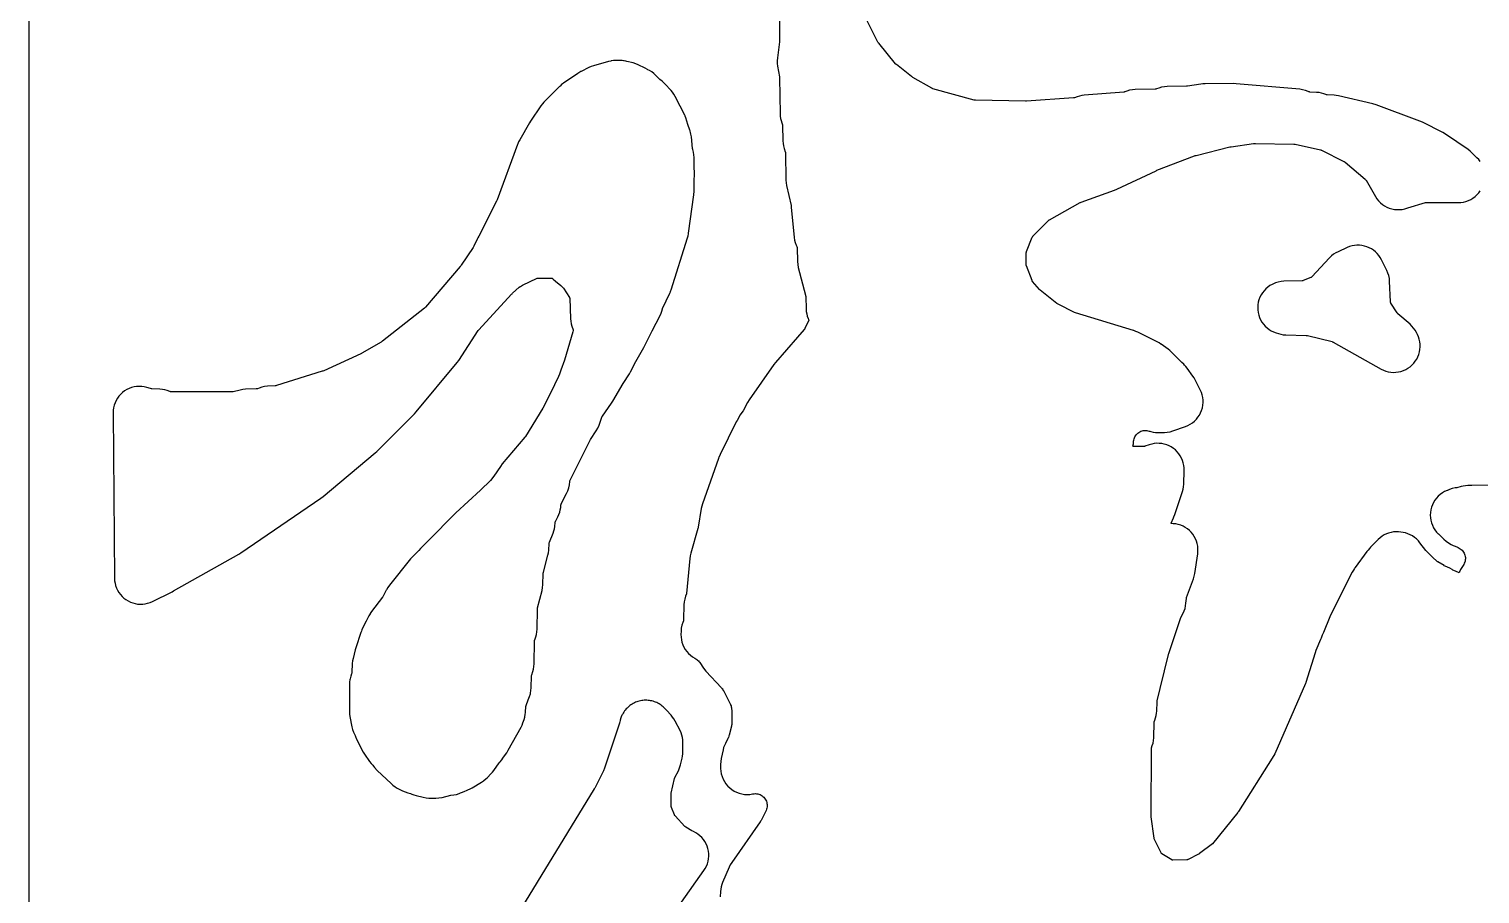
# Model space of a CAD drawing. Header units: millimetres. Extents: x 0 to 300, y 0 to 300.
# Drawn here: x 0 to 138.2, y 82.4 to 164.7 of the extents above; entities that cross this region are included whole.
import ezdxf

# ---------------------------------------------------------------- set-up
doc = ezdxf.new("R2010")
doc.units = ezdxf.units.MM
doc.layers.add('CUT', color=7, linetype='CONTINUOUS')

msp = doc.modelspace()

# ---------------------------------------------------------------- linework, layer by layer
at = {"layer": 'CUT'}
for points in [[(0, 299.9386), (0.0029, 299.9971), (0.0614, 300), (299.9341, 300), (299.9926, 299.9971), (299.9954, 299.9386), (299.9954, 0.0614), (299.9926, 0.0029), (299.9341, 0), (0.0614, 0), (0.0029, 0.0029), (0, 0.0614)], [(9.4345, 110.2608), (9.6506, 110.155), (9.8758, 110.0704), (10.1082, 110.0078), (10.3454, 109.9679), (10.5854, 109.951), (10.826, 109.9572), (11.0648, 109.9865), (11.2997, 110.0386), (11.5285, 110.1131), (11.749, 110.2092), (13.6388, 111.1434), (13.7611, 111.2081), (19.9835, 114.7252), (20.1599, 114.8348), (27.8059, 120.0384), (28.008, 120.1914), (32.9595, 124.3536), (33.1135, 124.4945), (36.7214, 128.0817), (36.8859, 128.2621), (40.7633, 132.9543), (40.9223, 133.1691), (42.7891, 135.9959), (42.7919, 136), (42.8383, 136.06), (42.8497, 136.073), (45.9576, 139.4704), (46.002, 139.5164), (46.0489, 139.56), (46.6876, 140.123), (46.7159, 140.143), (46.7855, 140.1972), (46.8041, 140.2089), (46.8083, 140.2111), (47.0147, 140.3159), (48.3895, 140.9973), (48.3998, 140.9982), (48.4177, 140.9985), (49.814, 140.9858), (49.8595, 140.948), (49.9248, 140.8937), (50.142, 140.7131), (50.6368, 140.3019), (50.9192, 140.0405), (51.4706, 139.1628), (51.4806, 139.1459), (51.4915, 139.1237), (51.4945, 139.1019), (51.4957, 139.0832), (51.5712, 137.1228), (51.591, 136.8901), (51.6325, 136.6603), (51.6953, 136.4354), (51.8178, 136.064), (51.8233, 136.0459), (51.8294, 136.0184), (51.8291, 136.0162), (51.8256, 135.999), (51.7976, 135.8752), (50.9939, 133.183), (50.6506, 132.2283), (50.5481, 131.9432), (50.5175, 131.8581), (50.4317, 131.6193), (49.6531, 130.0497), (48.9381, 128.6293), (47.2955, 125.9339), (47.2928, 125.9297), (47.2486, 125.868), (47.2378, 125.8546), (45.0716, 123.3066), (44.8929, 123.0691), (44.2824, 122.1487), (43.9566, 121.7405), (42.9932, 120.805), (40.6561, 118.6509), (40.5672, 118.5649), (38.086, 116.0399), (37.2857, 115.2628), (37.1113, 115.0751), (36.9568, 114.8908), (36.5064, 114.4326), (36.3475, 114.2546), (34.3256, 111.7603), (34.1736, 111.5517), (34.0439, 111.3284), (34.0426, 111.3259), (34.0209, 111.2887), (33.73, 110.7178), (33.7252, 110.7089), (33.6826, 110.6404), (33.6756, 110.6307), (33.6735, 110.6278), (32.6257, 109.2498), (32.4956, 109.0614), (32.4818, 109.0368), (32.4765, 109.0291), (32.3639, 108.8275), (32.1245, 108.3482), (31.7422, 107.5898), (31.7045, 107.4993), (31.6509, 107.3792), (31.6334, 107.3288), (31.6043, 107.259), (31.117, 105.805), (31.0594, 105.6062), (30.8585, 104.7872), (30.812, 104.5475), (30.7891, 104.3043), (30.7502, 103.4421), (30.7491, 103.4251), (30.748, 103.4171), (30.7463, 103.4095), (30.7398, 103.3866), (30.7196, 103.3219), (30.7166, 103.3144), (30.6374, 103.0894), (30.5801, 102.8579), (30.5727, 102.8082), (30.5697, 102.7962), (30.5318, 102.541), (30.5204, 102.2832), (30.5281, 101.2682), (30.5216, 99.7277), (30.5316, 99.4942), (30.5633, 99.2626), (30.7476, 98.2664), (30.8105, 98.0055), (30.901, 97.7529), (31.018, 97.5114), (31.0561, 97.4426), (31.089, 97.3427), (31.1923, 97.1113), (31.8229, 95.8717), (31.9421, 95.6629), (32.0808, 95.4665), (32.3131, 95.169), (32.3135, 95.1684), (32.4355, 94.9701), (32.5755, 94.784), (32.7321, 94.6117), (32.8066, 94.5371), (32.9166, 94.3962), (33.1557, 94.1314), (34.4767, 92.8633), (34.6601, 92.7037), (34.8582, 92.5625), (35.0691, 92.4413), (35.5769, 92.1815), (35.8175, 92.074), (36.068, 91.9924), (36.3351, 91.9207), (36.4562, 91.8678), (36.6601, 91.7891), (36.87, 91.7285), (37.5551, 91.5628), (37.8398, 91.5112), (38.064, 91.497), (38.0759, 91.4954), (38.1049, 91.4944), (38.1286, 91.4929), (38.1485, 91.4927), (38.3007, 91.4871), (38.6254, 91.4896), (38.6326, 91.49), (38.7447, 91.4894), (39.0474, 91.5061), (39.3458, 91.5593), (40.1677, 91.7579), (40.1883, 91.7591), (40.449, 91.7886), (40.7051, 91.8452), (40.9539, 91.9283), (41.0896, 91.9817), (41.2997, 92.0433), (41.5227, 92.1327), (41.6796, 92.2138), (41.8034, 92.2626), (42.0103, 92.355), (42.208, 92.4659), (43.0927, 93.016), (43.2814, 93.1474), (43.328, 93.1772), (43.499, 93.3086), (43.6582, 93.4543), (43.9989, 93.7944), (44.1363, 93.9432), (44.2612, 94.1026), (44.7893, 94.8359), (44.8889, 94.9539), (45.0205, 95.124), (45.137, 95.3047), (45.1806, 95.3792), (45.4932, 95.8133), (45.6503, 96.0608), (46.8586, 98.2371), (46.9598, 98.4405), (47.0421, 98.6524), (47.1523, 98.9795), (47.2117, 99.1843), (47.2147, 99.1991), (47.2232, 99.229), (47.2638, 99.4347), (47.287, 99.6431), (47.3275, 100.2306), (47.3293, 100.2492), (47.3354, 100.2855), (47.3362, 100.2882), (47.3421, 100.3053), (47.5392, 100.8314), (47.6636, 101.1559), (47.7495, 101.4245), (47.7543, 101.4488), (47.7551, 101.4514), (47.7674, 101.5143), (47.8046, 101.7011), (47.8053, 101.709), (47.8081, 101.7234), (47.8305, 101.9996), (47.8594, 103.1179), (47.8603, 103.1364), (47.8653, 103.1759), (47.8741, 103.2148), (47.8795, 103.2325), (47.9787, 103.5305), (48.0468, 103.7758), (48.0895, 104.0267), (48.1065, 104.2807), (48.1406, 106.4253), (48.1413, 106.4443), (48.1461, 106.485), (48.155, 106.525), (48.1605, 106.5432), (48.257, 106.8345), (48.3241, 107.0771), (48.3663, 107.3251), (48.3835, 107.5761), (48.4173, 109.4736), (48.4183, 109.4954), (48.4309, 109.5888), (48.4357, 109.6101), (48.8587, 111.2645), (48.9108, 111.5257), (48.9349, 111.7909), (48.9754, 112.8829), (48.9768, 112.9038), (48.9902, 112.9932), (48.995, 113.0135), (49.4204, 114.6134), (49.4707, 114.8467), (49.4984, 115.0837), (49.5441, 115.7459), (49.546, 115.765), (49.553, 115.8058), (49.5642, 115.8456), (49.5708, 115.8636), (49.9077, 116.7173), (49.9794, 116.9256), (50.0325, 117.1393), (50.0667, 117.3569), (50.1086, 117.7316), (50.1109, 117.7486), (50.1184, 117.7851), (50.1323, 117.8191), (50.14, 117.8347), (50.3695, 118.2766), (50.466, 118.4851), (50.5429, 118.7016), (50.5996, 118.9242), (50.6356, 119.1511), (50.6628, 119.3945), (50.6651, 119.4115), (50.6725, 119.4476), (50.6863, 119.4814), (50.6939, 119.497), (51.2058, 120.4889), (51.3222, 120.7498), (51.408, 121.0223), (51.4621, 121.3028), (51.5076, 121.6418), (51.511, 121.6623), (51.5217, 121.7055), (51.5371, 121.7472), (51.5459, 121.766), (53.4238, 125.5137), (53.4555, 125.5727), (53.4904, 125.6299), (54.0284, 126.4567), (54.1769, 126.718), (54.293, 126.9952), (54.5585, 127.7549), (54.5662, 127.7751), (54.5985, 127.8416), (54.604, 127.8512), (54.614, 127.8659), (55.4854, 129.087), (55.6139, 129.2864), (56.5933, 130.9777), (57.1797, 131.898), (57.2852, 132.08), (57.8014, 133.0639), (58.5699, 134.3912), (58.666, 134.5741), (59.3358, 135.9887), (60.1028, 137.4506), (60.1974, 137.6524), (60.2737, 137.8618), (60.331, 138.0771), (60.3365, 138.1023), (61.0362, 139.5799), (61.0841, 139.7021), (61.1009, 139.7384), (61.132, 139.8244), (61.1611, 139.8984), (62.7132, 144.8242), (62.7674, 145.0252), (62.8048, 145.23), (62.8051, 145.2327), (62.8115, 145.2677), (63.3232, 148.9329), (63.3472, 149.2852), (63.3453, 150.0122), (63.3738, 151.1435), (63.3638, 151.4387), (63.3409, 151.6843), (63.3388, 152.4748), (63.3247, 152.7335), (63.2839, 152.9893), (63.2168, 153.2396), (63.1873, 153.3306), (63.0841, 154.4377), (63.0422, 154.7157), (63.0034, 154.8608), (63.0032, 154.8615), (63.0021, 154.8655), (62.9695, 154.9873), (62.9558, 155.0289), (62.9407, 155.082), (62.761, 155.6203), (62.5539, 156.2493), (62.4885, 156.4255), (62.4794, 156.4452), (62.4693, 156.4722), (62.3902, 156.6424), (62.0115, 157.3837), (61.5437, 158.3082), (61.4289, 158.5108), (61.2959, 158.702), (61.1455, 158.8799), (60.5582, 159.5128), (60.2939, 159.7592), (60.0929, 159.9211), (59.7132, 160.3008), (59.5215, 160.4737), (59.313, 160.6258), (59.0899, 160.7557), (58.94, 160.8329), (58.9094, 160.8549), (58.669, 160.9901), (58.0284, 161.3053), (57.7846, 161.4097), (57.531, 161.4876), (56.9318, 161.6374), (56.8271, 161.6569), (56.6993, 161.6837), (56.6543, 161.6893), (56.6363, 161.6926), (56.6174, 161.6938), (56.4947, 161.7091), (56.2887, 161.7175), (55.8909, 161.7175), (55.6618, 161.7069), (55.4346, 161.6754), (55.4229, 161.6727), (55.4209, 161.6724), (55.1934, 161.6193), (53.7751, 161.2175), (53.5505, 161.1422), (53.334, 161.046), (53.3333, 161.0456), (52.5822, 160.6682), (52.5668, 160.6604), (52.2798, 160.4913), (50.9106, 159.5566), (50.7301, 159.421), (50.577, 159.2828), (50.5237, 159.2416), (50.3585, 159.0883), (49.6024, 158.3205), (49.194, 157.9167), (49.0744, 157.7842), (49.0433, 157.7527), (48.8912, 157.5834), (48.7551, 157.4011), (47.7718, 155.9502), (47.6779, 155.8004), (46.731, 154.1651), (46.6326, 153.9772), (46.5505, 153.7817), (46.533, 153.7344), (44.5792, 148.4668), (44.5536, 148.4035), (44.5244, 148.3417), (42.8292, 145.0025), (42.7515, 144.8343), (42.6985, 144.6929), (42.3803, 144.0573), (42.3437, 143.9897), (42.3028, 143.9246), (41.1538, 142.22), (41.1145, 142.1651), (41.072, 142.1124), (37.7491, 138.2192), (37.7366, 138.2052), (37.6782, 138.1492), (37.6637, 138.1373), (33.6756, 135.0094), (33.6081, 134.9602), (33.5373, 134.9158), (31.7016, 133.8531), (31.652, 133.8259), (31.6011, 133.8011), (28.0641, 132.1797), (27.9943, 132.1503), (27.9228, 132.1255), (23.5605, 130.7629), (23.5555, 130.7614), (23.5073, 130.7505), (23.4819, 130.747), (23.459, 130.7452), (22.7084, 130.7051), (22.4356, 130.6755), (22.1677, 130.6161), (21.9078, 130.5277), (21.7555, 130.4664), (21.7503, 130.4644), (21.7031, 130.4499), (21.6739, 130.4464), (21.649, 130.445), (20.6302, 130.4144), (20.372, 130.3931), (20.1173, 130.3453), (19.4395, 130.1813), (19.4174, 130.1766), (19.3207, 130.1652), (19.2982, 130.1646), (13.5517, 130.1799), (13.5315, 130.1805), (13.4883, 130.1853), (13.4459, 130.1947), (13.4266, 130.2007), (13.1478, 130.2948), (12.9264, 130.3584), (12.7002, 130.4013), (12.4709, 130.4232), (11.6971, 130.4614), (11.6751, 130.4631), (11.5809, 130.479), (11.5596, 130.4846), (11.2167, 130.5849), (10.9784, 130.6421), (10.7356, 130.6757), (10.4907, 130.6854), (10.2461, 130.671), (10.004, 130.6327), (9.7668, 130.571), (9.5368, 130.4863), (9.3162, 130.3795), (9.1071, 130.2516), (8.9115, 130.1038), (8.7314, 129.9376), (8.5684, 129.7546), (8.4241, 129.5564), (8.2999, 129.3451), (8.197, 129.1227), (8.1164, 128.8912), (8.0588, 128.653), (8.0248, 128.4103), (8.0147, 128.1654), (8.1412, 112.4303), (8.1547, 112.19), (8.1913, 111.9522), (8.2505, 111.719), (8.3319, 111.4926), (8.4347, 111.275), (8.5579, 111.0684), (8.7004, 110.8745), (8.8608, 110.6952), (9.0378, 110.5322), (9.2296, 110.387)], [(117.0218, 138.2183), (117.0293, 137.9713), (117.0612, 137.7263), (117.117, 137.4857), (117.1964, 137.2517), (117.2984, 137.0267), (117.4222, 136.8129), (117.5665, 136.6124), (117.7298, 136.427), (117.9107, 136.2587), (118.1073, 136.1091), (118.3176, 135.9796), (118.5398, 135.8715), (118.7715, 135.7858), (119.0065, 135.7119), (119.2312, 135.6526), (119.4604, 135.6144), (119.6921, 135.5977), (121.6282, 135.5479), (121.6498, 135.5468), (121.7384, 135.5348), (121.7595, 135.5302), (124.1013, 134.9491), (124.1183, 134.9444), (124.1531, 134.9324), (124.1868, 134.9173), (124.202, 134.9092), (128.7706, 132.3447), (128.9894, 132.2356), (129.2178, 132.1484), (129.4535, 132.0839), (129.6945, 132.0427), (129.9383, 132.0253), (130.1827, 132.0318), (130.4252, 132.0621), (130.6637, 132.116), (130.8957, 132.1928), (131.1191, 132.292), (131.3318, 132.4125), (131.5317, 132.5532), (131.7169, 132.7128), (131.8856, 132.8897), (132.0362, 133.0822), (132.1673, 133.2885), (132.2777, 133.5066), (132.3662, 133.7345), (132.432, 133.9699), (132.4745, 134.2106), (132.4934, 134.4543), (132.4883, 134.6987), (132.4594, 134.9414), (132.4069, 135.1801), (132.3314, 135.4126), (132.2335, 135.6366), (132.1406, 135.8236), (132.0189, 136.0409), (131.8761, 136.245), (131.7137, 136.4339), (131.5334, 136.6056), (130.3715, 137.6067), (130.3572, 137.6197), (130.3298, 137.6484), (130.3052, 137.6797), (130.2944, 137.6957), (129.7084, 138.6135), (129.6977, 138.6313), (129.6787, 138.6694), (129.6724, 138.7116), (129.671, 138.7323), (129.5878, 140.7109), (129.5627, 140.9744), (129.5099, 141.2338), (129.43, 141.4861), (129.3238, 141.7286), (128.8107, 142.7493), (128.6937, 142.9569), (128.5574, 143.1525), (128.4031, 143.3341), (128.2322, 143.5003), (128.0462, 143.6494), (127.8469, 143.7801), (127.6361, 143.8912), (127.4156, 143.9818), (127.1875, 144.0509), (126.9539, 144.0981), (126.7168, 144.1227), (126.4785, 144.1247), (126.2411, 144.104), (126.0067, 144.0607), (125.7775, 143.9953), (125.5555, 143.9084), (124.6734, 143.5136), (124.4507, 143.4002), (124.2404, 143.2651), (124.0447, 143.1097), (123.8654, 142.9356), (122.189, 141.1356), (122.1739, 141.1203), (122.1403, 141.0913), (122.1013, 141.0703), (122.0815, 141.0616), (121.3578, 140.7687), (121.3412, 140.7624), (121.306, 140.7517), (121.2699, 140.7475), (121.252, 140.7467), (119.5199, 140.7017), (119.247, 140.6796), (118.9781, 140.6278), (118.7165, 140.5469), (118.4653, 140.4379), (118.4018, 140.4061), (118.1866, 140.2846), (117.9845, 140.1426), (117.7974, 139.9813), (117.6271, 139.8023), (117.4753, 139.6074), (117.3435, 139.3984), (117.233, 139.1775), (117.1448, 138.9467), (117.0798, 138.7083), (117.0387, 138.4647)]]:
    msp.add_lwpolyline(points, close=True, dxfattribs=at)
for points in [[(71.5297, 171.4614), (71.4874, 163.6561), (71.4846, 163.5807), (71.477, 163.5056), (71.2723, 161.9645), (71.2514, 161.7001), (71.2586, 161.435), (71.2938, 161.1722), (71.483, 160.1688), (71.4839, 160.1633), (71.4926, 160.0797), (71.4933, 160.0606), (71.5344, 156.6382), (71.5465, 156.4211), (71.5773, 156.2059), (71.6268, 155.9941), (71.6945, 155.7875), (71.7345, 155.6811), (71.7413, 155.6614), (71.7524, 155.6179), (71.7586, 155.5735), (71.7597, 155.5527), (71.7989, 154.0658), (71.8172, 153.8229), (71.859, 153.5829), (71.924, 153.3481), (72.0276, 153.0344), (72.033, 153.0162), (72.0419, 152.9765), (72.0466, 152.936), (72.0474, 152.9171), (72.09, 150.3176), (72.1073, 150.0629), (72.1504, 149.8112), (72.5787, 147.9026), (72.5926, 147.8303), (72.602, 147.7573), (72.8834, 144.8717), (72.9205, 144.6225), (72.9825, 144.3782), (73.0687, 144.1414), (73.1276, 144.0022), (73.1339, 143.9861), (73.1452, 143.9504), (73.1497, 143.9138), (73.1507, 143.8962), (73.1903, 142.5666), (73.2142, 142.2885), (73.2689, 142.0149), (73.9531, 139.3703), (73.9577, 139.3503), (73.9704, 139.2626), (73.9717, 139.2422), (74.014, 138.0313), (74.0321, 137.8066), (74.0703, 137.5844), (74.1283, 137.3666), (74.2057, 137.1548), (74.2543, 137.0386), (74.2606, 137.0224), (74.2716, 136.9871), (74.2588, 136.9524), (74.2517, 136.9366), (73.8952, 136.194), (73.8875, 136.1789), (73.8688, 136.1474), (73.8471, 136.1177), (73.8366, 136.105), (73.2021, 135.379), (73.1992, 135.376), (71.0996, 132.9733), (70.9336, 132.7612), (70.9335, 132.7611), (68.599, 129.4236), (68.4356, 129.1556), (68.0114, 128.3502), (67.882, 128.1882), (67.7472, 127.98), (67.4346, 127.4405), (67.3598, 127.3013), (65.812, 124.1919), (65.6929, 123.9108), (65.6777, 123.8678), (65.664, 123.8363), (64.1316, 119.4924), (64.0676, 119.282), (64.0224, 119.0667), (64.0223, 119.0661), (63.7294, 117.2868), (63.7159, 117.2176), (63.6984, 117.1494), (63.0197, 114.8011), (62.9647, 114.5702), (62.9625, 114.5548), (62.9573, 114.5328), (62.9248, 114.2979), (62.6231, 110.9684), (62.6211, 110.9513), (62.6144, 110.9147), (62.6043, 110.8786), (62.5986, 110.8629), (62.5409, 110.7121), (62.4542, 110.4405), (62.3991, 110.1607), (62.3762, 109.8764), (62.3441, 108.5071), (62.343, 108.4863), (62.337, 108.4418), (62.3261, 108.3984), (62.3194, 108.3786), (62.2561, 108.2088), (62.1737, 107.9436), (62.1212, 107.671), (62.0993, 107.3942), (62.0918, 107.0723), (62.0985, 106.8211), (62.1305, 106.5719), (62.1872, 106.3272), (62.2683, 106.0893), (62.3728, 105.8608), (62.4998, 105.644), (62.6478, 105.441), (62.8155, 105.2539), (63.0011, 105.0845), (63.2028, 104.9347), (63.4185, 104.8058), (63.5042, 104.7603), (63.5955, 104.6999), (63.6805, 104.631), (63.7585, 104.5542), (63.8323, 104.466), (63.8438, 104.4507), (63.8791, 104.4018), (64.2465, 103.8651), (64.4703, 103.5838), (65.9535, 101.9729), (65.9909, 101.9304), (66.0024, 101.9166), (66.0681, 101.8309), (66.1257, 101.7396), (66.1346, 101.7239), (66.1615, 101.6741), (66.786, 100.4517), (66.8112, 100.3993), (66.8189, 100.3825), (66.8599, 100.2794), (66.8898, 100.1781), (66.91, 100.0744), (66.9211, 99.964), (66.9221, 99.9455), (66.9238, 99.8874), (66.9322, 98.6588), (66.9314, 98.607), (66.9309, 98.5905), (66.9234, 98.492), (66.9077, 98.3944), (66.9044, 98.3783), (66.8931, 98.3278), (66.6854, 97.4862), (66.6658, 97.4157), (66.6589, 97.3935), (66.6075, 97.2565), (66.5981, 97.2353), (66.5664, 97.1692), (66.3218, 96.6952), (66.2307, 96.4979), (66.157, 96.2934), (66.1013, 96.0833), (65.9231, 95.2689), (65.8775, 94.9811), (65.8657, 94.69), (65.8725, 94.3105), (65.8907, 94.0508), (65.9358, 93.7943), (66.0073, 93.544), (66.1045, 93.3024), (66.2262, 93.0723), (66.3713, 92.8561), (66.5381, 92.6561), (66.5616, 92.6307), (66.7455, 92.4515), (66.9468, 92.2922), (67.1634, 92.1544), (67.393, 92.0395), (67.6331, 91.9487), (67.8813, 91.8831), (68.1349, 91.8432), (68.3913, 91.8296), (68.6477, 91.8423), (68.9014, 91.8813), (68.9411, 91.8895), (68.9603, 91.893), (69.0766, 91.9081), (69.1882, 91.9117), (69.2997, 91.9042), (69.4098, 91.8858), (69.5177, 91.8566), (69.6221, 91.817), (69.7221, 91.7674), (69.8168, 91.7081), (69.9052, 91.6398), (69.9864, 91.5632), (70.0598, 91.4789), (70.1245, 91.3879), (70.1799, 91.2909), (70.2255, 91.189), (70.2609, 91.083), (70.2857, 90.9741), (70.2996, 90.8633), (70.3026, 90.7517), (70.2947, 90.6403), (70.2758, 90.5302), (70.2462, 90.4225), (70.2041, 90.313), (70.1962, 90.2951), (70.1699, 90.2395), (69.7537, 89.4105), (69.7322, 89.3695), (69.7251, 89.3566), (69.6776, 89.2772), (69.6695, 89.2649), (69.6436, 89.2265), (66.9287, 85.3708), (66.7872, 85.1453), (66.6706, 84.9061), (66.0583, 83.4596), (65.9809, 83.2515), (65.9223, 83.0374), (65.8829, 82.8189), (65.863, 82.5977), (65.8395, 82.0774)], [(138.2205, 152.0881), (138.0737, 152.2855), (137.9082, 152.4675), (137.4322, 152.9417), (137.2586, 153.0992), (137.0709, 153.2398), (134.9249, 154.6954), (134.6486, 154.858), (132.7117, 155.8361), (132.4567, 155.9475), (128.2913, 157.4976), (127.9805, 157.5908), (124.7033, 158.3457), (124.5005, 158.3836), (124.2953, 158.4047), (123.6366, 158.4452), (123.6182, 158.4468), (123.579, 158.4531), (123.5244, 158.4734), (123.3303, 158.5516), (123.1019, 158.6192), (122.8681, 158.6648), (122.631, 158.6878), (121.9957, 158.7192), (121.9785, 158.7205), (121.9415, 158.7258), (121.9066, 158.7376), (121.8904, 158.7443), (121.8248, 158.7735), (121.567, 158.8716), (121.2999, 158.9406), (121.0269, 158.9798), (114.9646, 159.5114), (114.7397, 159.5209), (112.0085, 159.5137), (111.8069, 159.5051), (111.6067, 159.4801), (110.3334, 159.2693), (110.3287, 159.2686), (110.2576, 159.2619), (110.2414, 159.2613), (108.399, 159.2317), (108.1348, 159.2135), (107.8741, 159.1674), (107.6197, 159.094), (107.3874, 159.0134), (107.3686, 159.0074), (107.3273, 158.9978), (107.2852, 158.9926), (107.2655, 158.9917), (105.3672, 158.956), (105.0926, 158.9357), (104.822, 158.8854), (104.5585, 158.8055), (104.3676, 158.736), (104.3516, 158.7306), (104.3162, 158.7212), (104.28, 158.715), (104.2637, 158.7134), (100.504, 158.4167), (100.2746, 158.3879), (100.0489, 158.338), (99.8288, 158.2675), (99.5782, 158.1743), (99.5611, 158.1684), (99.5235, 158.1584), (99.4852, 158.1521), (99.4672, 158.1504), (95.0068, 157.848), (94.9543, 157.8456), (94.9017, 157.8455), (90.1319, 157.9433), (90.1268, 157.9435), (90.0783, 157.9483), (90.0535, 157.953), (90.0315, 157.9584), (86.0935, 159.0327), (86.0884, 159.0342), (86.0406, 159.0515), (86.0167, 159.0627), (85.996, 159.0739), (84.1897, 160.115), (84.1203, 160.1583), (84.0539, 160.2062), (82.6111, 161.3265), (82.5949, 161.3398), (82.5301, 161.4029), (82.5163, 161.4187), (80.9233, 163.3588), (80.9106, 163.3751), (80.8618, 163.45), (80.852, 163.4682), (79.8238, 165.5055)], [(140.624, 121.2812), (137.4315, 121.2563), (137.2317, 121.2467), (137.2164, 121.2448), (137.0467, 121.2443), (136.8247, 121.2337), (136.6046, 121.2036), (136.388, 121.1539), (135.9935, 121.0449), (135.8201, 121.0155), (135.5584, 120.9565), (135.3045, 120.8699), (135.0967, 120.7862), (135.0568, 120.773), (134.8281, 120.6709), (134.6108, 120.5464), (134.407, 120.4008), (134.2188, 120.2355), (134.0481, 120.0522), (133.8965, 119.8527), (133.7657, 119.6391), (133.657, 119.4135), (133.5713, 119.1781), (133.5097, 118.9353), (133.4726, 118.6876), (133.4605, 118.4374), (133.4736, 118.1873), (133.5115, 117.9397), (133.5741, 117.6971), (133.6606, 117.4621), (133.7702, 117.2369), (133.9018, 117.0237), (134.0541, 116.8248), (134.2255, 116.6422), (134.2277, 116.64), (134.7433, 116.143), (134.9654, 115.9527), (135.2081, 115.7897), (135.4587, 115.6419), (135.641, 115.5443), (135.8307, 115.462), (136.0462, 115.3791), (136.103, 115.3556), (136.1209, 115.3477), (136.2257, 115.295), (136.3201, 115.2353), (136.4081, 115.1666), (136.4889, 115.0895), (136.5618, 115.0049), (136.626, 114.9136), (136.681, 114.8163), (136.7261, 114.7142), (136.7609, 114.6081), (136.7852, 114.4991), (136.7986, 114.3882), (136.8011, 114.2766), (136.7925, 114.1652), (136.7731, 114.0553), (136.743, 113.9477), (136.7024, 113.8437), (136.6519, 113.7441), (136.5904, 113.648), (136.4526, 113.4542), (136.3317, 113.2437), (136.2318, 113.0225), (136.1997, 112.9279), (136.1451, 112.9614), (135.9217, 113.0696), (135.7037, 113.1497), (135.6963, 113.1527), (135.6206, 113.2028), (135.5449, 113.2575), (135.3208, 113.3867), (135.0845, 113.492), (134.8711, 113.5741), (134.866, 113.5762), (134.7926, 113.6113), (134.7759, 113.6206), (134.1652, 113.9809), (134.1455, 113.9932), (134.069, 114.0514), (134.0518, 114.0671), (133.7507, 114.3573), (133.4767, 114.6214), (133.0933, 114.991), (133.0895, 114.9949), (133.0358, 115.0553), (133.0241, 115.0703), (132.4784, 115.8042), (132.3248, 115.9913), (132.1537, 116.1626), (131.9669, 116.3165), (131.7661, 116.4517), (131.5532, 116.5668), (131.3301, 116.6608), (131.099, 116.7328), (130.862, 116.7821), (130.667, 116.8128), (130.6531, 116.815), (130.4204, 116.8407), (130.1864, 116.8444), (129.953, 116.8263), (129.7224, 116.7864), (129.4965, 116.7251), (129.2773, 116.643), (129.0668, 116.5407), (128.8667, 116.4192), (128.6789, 116.2795), (128.505, 116.1228), (127.8833, 115.5078), (127.7552, 115.3712), (127.6554, 115.2473), (127.5284, 115.1087), (127.4118, 114.9605), (126.309, 113.4442), (126.2898, 113.4183), (126.2838, 113.4094), (126.2462, 113.3578), (126.1322, 113.1867), (126.0327, 113.0068), (123.9724, 108.8926), (123.9001, 108.7346), (123.28, 107.2461), (123.1676, 107.0116), (123.0538, 106.7319), (123.0022, 106.5794), (122.5748, 105.5536), (122.4935, 105.3286), (121.6217, 102.5002), (121.6081, 102.4592), (121.6062, 102.4541), (121.5862, 102.4057), (118.6447, 95.7089), (118.4077, 95.2867), (115.2087, 90.2253), (115.1698, 90.1676), (115.1277, 90.1124), (112.7207, 87.1372), (111.4794, 86.205), (111.475, 86.2018), (111.4046, 86.1575), (111.388, 86.1484), (110.3875, 85.6382), (110.3725, 85.6309), (110.3392, 85.6176), (110.3034, 85.6134), (110.2872, 85.6126), (108.9442, 85.5772), (108.9263, 85.5772), (108.8879, 85.5799), (108.8533, 85.5968), (108.8378, 85.6059), (107.8998, 86.1836), (107.8851, 86.1931), (107.8553, 86.2156), (107.8357, 86.2474), (107.8276, 86.2629), (107.1981, 87.5403), (107.1896, 87.5587), (107.1747, 87.5997), (107.1642, 87.6421), (107.161, 87.6621), (106.8872, 89.6972), (106.8791, 89.7784), (106.8766, 89.8599), (106.8966, 96.1569), (106.8973, 96.1775), (106.9023, 96.2217), (106.9122, 96.2651), (106.9184, 96.2848), (106.9867, 96.4819), (107.0581, 96.728), (107.104, 96.9801), (107.1238, 97.2356), (107.1626, 98.7213), (107.1635, 98.7383), (107.1677, 98.7747), (107.1783, 98.8093), (107.1845, 98.8253), (107.2219, 98.9167), (107.2967, 99.1256), (107.3526, 99.3403), (107.3894, 99.5592), (107.4065, 99.7804), (107.4351, 100.6441), (107.4362, 100.6632), (107.4472, 100.7448), (107.4512, 100.7635), (107.7312, 101.9281), (108.5703, 105.2728), (108.5822, 105.3166), (108.5958, 105.36), (109.6763, 108.5975), (109.678, 108.6022), (109.7071, 108.6717), (109.7146, 108.6871), (109.9206, 109.0843), (110.0249, 109.313), (110.1057, 109.551), (110.1623, 109.7959), (110.194, 110.0452), (110.2276, 110.4873), (110.2293, 110.5044), (110.2356, 110.5413), (110.2453, 110.5775), (110.2507, 110.5934), (110.9051, 112.3741), (110.9816, 112.6207), (111.0322, 112.8739), (111.3086, 114.7601), (111.3322, 115.003), (111.3319, 115.247), (111.3079, 115.4898), (111.2603, 115.7292), (111.1896, 115.9627), (111.0965, 116.1883), (110.9819, 116.4037), (110.8467, 116.6069), (110.6924, 116.796), (110.5205, 116.9691), (110.3324, 117.1246), (110.1301, 117.261), (109.9155, 117.3771), (109.6905, 117.4717), (109.4574, 117.5439), (109.2184, 117.5931), (108.9757, 117.6187), (108.7739, 117.6202), (108.7585, 117.6211), (108.7575, 117.6211), (108.7784, 117.6749), (109.0084, 118.189), (109.0377, 118.2546), (109.1289, 118.4893), (109.8504, 120.6676), (109.9146, 120.8981), (109.9566, 121.1337), (109.9758, 121.3722), (110.0188, 122.6894), (110.0149, 122.9319), (109.9876, 123.1729), (109.937, 123.4101), (109.8637, 123.6413), (109.7684, 123.8643), (109.6518, 124.077), (109.5153, 124.2774), (109.3599, 124.4636), (109.1872, 124.6339), (108.9988, 124.7867), (108.7966, 124.9205), (108.5823, 125.0341), (108.358, 125.1263), (108.1258, 125.1964), (107.8879, 125.2437), (107.6466, 125.2677), (107.4041, 125.2682), (107.1626, 125.2452), (106.9245, 125.1989), (106.6921, 125.1298), (106.2886, 124.9882), (106.2678, 124.9815), (106.2237, 124.9713), (106.1789, 124.9661), (106.157, 124.9653), (106.0581, 124.9647), (105.331, 124.9604), (105.2704, 124.963), (105.1955, 124.9736), (105.1366, 124.9848), (105.1371, 124.9866), (105.1815, 125.2236), (105.2028, 125.4639), (105.2028, 125.464), (105.2185, 125.5759), (105.2453, 125.6856), (105.2828, 125.7922), (105.3308, 125.8945), (105.3887, 125.9915), (105.456, 126.0823), (105.532, 126.1659), (105.6159, 126.2416), (105.7069, 126.3085), (105.8041, 126.3661), (105.9066, 126.4137), (106.0133, 126.4509), (106.1231, 126.4773), (106.2351, 126.4927), (106.348, 126.4968), (106.4607, 126.4897), (106.5722, 126.4714), (106.6869, 126.4407), (106.7353, 126.425), (106.736, 126.4273), (106.8413, 126.3929), (107.0653, 126.3419), (107.293, 126.3117), (107.5225, 126.3025), (108.132, 126.3061), (108.4077, 126.323), (108.6799, 126.3702), (108.9453, 126.4471), (110.1496, 126.8699), (110.3808, 126.9643), (110.6014, 127.0812), (110.8092, 127.2196), (111.0022, 127.378), (111.1785, 127.5549), (111.3362, 127.7485), (111.4738, 127.9568), (111.5899, 128.1779), (111.6834, 128.4094), (111.7534, 128.6491), (111.7991, 128.8946), (111.8201, 129.1434), (111.8161, 129.3931), (111.7873, 129.6411), (111.7339, 129.885), (111.6564, 130.1224), (111.5556, 130.3508), (111.071, 131.3156), (111.0663, 131.325), (110.966, 131.5057), (110.8511, 131.6775), (110.3101, 132.4182), (110.31, 132.4183), (110.188, 132.5722), (110.1201, 132.6453), (110.1132, 132.6539), (110.0663, 132.7033), (110.0544, 132.7161), (110.0494, 132.721), (109.9746, 132.7997), (109.795, 132.9741), (108.8054, 133.9585), (108.6565, 134.0952), (108.6553, 134.0961), (108.6529, 134.0983), (108.4932, 134.2226), (107.8213, 134.7029), (107.8197, 134.704), (107.7975, 134.7199), (107.6328, 134.8282), (107.4601, 134.9231), (105.618, 135.8436), (105.4274, 135.929), (105.2303, 135.9983), (105.1822, 136.013), (99.6704, 137.6951), (99.6653, 137.6968), (99.589, 137.727), (99.5721, 137.7349), (98.022, 138.5153), (97.9683, 138.5448), (97.9116, 138.5812), (97.896, 138.593), (96.3184, 139.8521), (96.3056, 139.8628), (96.2535, 139.9125), (96.2422, 139.9249), (95.5811, 140.6788), (95.5704, 140.6916), (95.5492, 140.7205), (95.5337, 140.7524), (95.5273, 140.768), (94.9912, 142.1699), (94.9853, 142.1865), (94.9751, 142.2229), (94.972, 142.2607), (94.9718, 142.2783), (94.9839, 143.4284), (94.9845, 143.4456), (94.9883, 143.4826), (94.9986, 143.5177), (95.0047, 143.5341), (95.5435, 144.8913), (95.5509, 144.9088), (95.5696, 144.9448), (95.5952, 144.9764), (95.6082, 144.9902), (97.0961, 146.4876), (97.1089, 146.4998), (97.1382, 146.5243), (97.1697, 146.5458), (97.185, 146.5548), (100.1287, 148.1842), (100.1331, 148.1865), (100.2012, 148.2179), (100.2171, 148.2241), (103.3856, 149.3808), (103.5924, 149.467), (107.3413, 151.2303), (107.3808, 151.248), (107.4209, 151.2643), (111.0083, 152.6436), (111.0771, 152.6676), (111.1472, 152.6874), (114.3632, 153.4908), (114.4283, 153.5051), (114.4941, 153.5158), (116.6372, 153.8025), (116.7232, 153.8109), (116.8096, 153.813), (120.4556, 153.7688), (120.475, 153.7681), (120.558, 153.7585), (120.577, 153.7548), (122.9903, 153.2203), (122.9953, 153.2191), (123.0423, 153.2048), (123.0659, 153.1953), (123.0865, 153.1855), (125.2268, 152.11), (125.2462, 152.0995), (125.3256, 152.0471), (125.3429, 152.0334), (127.2521, 150.4243), (127.2681, 150.41), (127.2998, 150.3764), (127.3274, 150.3394), (127.3387, 150.3212), (128.2482, 148.7583), (128.3836, 148.5502), (128.539, 148.3565), (128.7128, 148.1791), (128.9034, 148.0199), (129.1088, 147.8804), (129.3271, 147.7619), (129.556, 147.6657), (129.7933, 147.5927), (130.0368, 147.5436), (130.2839, 147.5189), (130.5322, 147.5188), (130.7793, 147.5433), (131.0227, 147.5922), (131.2235, 147.6538), (131.2238, 147.653), (131.3221, 147.6855), (133.014, 148.1939), (133.0319, 148.1988), (133.0711, 148.2065), (133.1109, 148.2102), (133.1295, 148.2106), (136.1319, 148.1966), (136.3776, 148.2075), (136.6211, 148.2426), (136.86, 148.3014), (137.0919, 148.3834), (137.3147, 148.4878), (137.5261, 148.6136), (137.7241, 148.7596), (137.9068, 148.9243), (138.0725, 149.1062), (138.2195, 149.3035)], [(62.1543, 81.565), (64.2829, 84.588), (64.413, 84.7933), (64.5225, 85.0102), (64.6105, 85.2367), (64.676, 85.4707), (64.7185, 85.71), (64.7376, 85.9522), (64.7331, 86.1952), (64.705, 86.4365), (64.6537, 86.6741), (64.5795, 86.9055), (64.4832, 87.1286), (64.3657, 87.3412), (64.228, 87.5415), (64.0716, 87.7275), (63.8979, 87.8974), (63.7085, 88.0497), (63.5052, 88.1828), (63.29, 88.2956), (63.1353, 88.3673), (63.1273, 88.3718), (62.5595, 88.7108), (62.5435, 88.7209), (62.5121, 88.7439), (62.483, 88.7699), (62.4699, 88.7834), (61.5367, 89.7908), (61.5248, 89.8042), (61.5022, 89.8336), (61.4854, 89.8661), (61.4782, 89.8828), (61.1949, 90.5815), (61.1885, 90.5985), (61.1776, 90.6346), (61.1735, 90.6715), (61.1728, 90.6899), (61.1527, 91.8196), (61.1529, 91.8428), (61.1624, 91.9381), (61.1667, 91.9608), (61.4683, 93.3393), (61.4723, 93.356), (61.483, 93.3902), (61.4966, 93.4234), (61.504, 93.4385), (61.8443, 94.0979), (61.9631, 94.3656), (62.0498, 94.6454), (62.2092, 95.2916), (62.2505, 95.4946), (62.2748, 95.7004), (62.282, 95.9074), (62.276, 96.792), (62.2636, 97.0244), (62.2296, 97.2546), (62.1744, 97.4806), (62.0984, 97.7005), (62.0023, 97.9124), (61.5365, 98.8243), (61.4244, 99.021), (61.2951, 99.2069), (61.1494, 99.3802), (60.7061, 99.8617), (60.7039, 99.8642), (60.5761, 100.0029), (60.4871, 100.0904), (60.4023, 100.174), (60.4019, 100.1743), (60.4015, 100.1746), (60.3044, 100.2531), (60.2119, 100.3279), (60.2115, 100.3281), (60.2111, 100.3284), (60.1065, 100.3971), (60.0073, 100.4624), (60.0069, 100.4626), (60.0065, 100.4629), (59.8956, 100.5211), (59.7905, 100.5763), (59.7901, 100.5765), (59.7897, 100.5767), (59.6734, 100.6238), (59.5636, 100.6684), (59.5632, 100.6685), (59.5629, 100.6687), (59.4423, 100.7043), (59.3288, 100.7379), (59.3285, 100.738), (59.3281, 100.7381), (59.2044, 100.7618), (59.0884, 100.7841), (59.088, 100.7841), (59.0877, 100.7842), (58.9619, 100.7957), (58.8445, 100.8066), (58.8442, 100.8065), (58.8439, 100.8066), (58.7173, 100.8058), (58.5997, 100.805), (58.5994, 100.805), (58.5991, 100.805), (58.4728, 100.7918), (58.3562, 100.7796), (58.3559, 100.7795), (58.3556, 100.7795), (58.2307, 100.7539), (58.1163, 100.7304), (58.116, 100.7303), (58.1158, 100.7303), (57.9935, 100.6924), (57.8824, 100.658), (57.8822, 100.6579), (57.8819, 100.6579), (57.7634, 100.608), (57.6567, 100.5631), (57.6565, 100.563), (57.6563, 100.5629), (57.5425, 100.5013), (57.4413, 100.4465), (57.4412, 100.4464), (57.441, 100.4463), (57.333, 100.3733), (57.2384, 100.3095), (57.2383, 100.3094), (57.2382, 100.3093), (57.1368, 100.2252), (57.0499, 100.1532), (57.0498, 100.1531), (57.0497, 100.153), (56.9558, 100.0582), (56.8776, 99.9793), (56.8775, 99.9792), (56.8774, 99.9791), (56.7917, 99.8736), (56.7231, 99.7893), (56.723, 99.7892), (56.723, 99.7891), (56.6458, 99.6726), (56.5879, 99.5851), (56.5878, 99.585), (56.5192, 99.4552), (56.4734, 99.3687), (56.4733, 99.3687), (56.4733, 99.3686), (56.4115, 99.2176), (56.3805, 99.1421), (56.3103, 98.9075), (56.2605, 98.7054), (56.2476, 98.6576), (56.2329, 98.6103), (54.7757, 94.2526), (54.7449, 94.1704), (54.7082, 94.0905), (53.8791, 92.4435), (53.8552, 92.3985), (53.8296, 92.3545), (45.8441, 79.3177)]]:
    msp.add_lwpolyline(points, dxfattribs=at)

doc.saveas('drawing.dxf')
